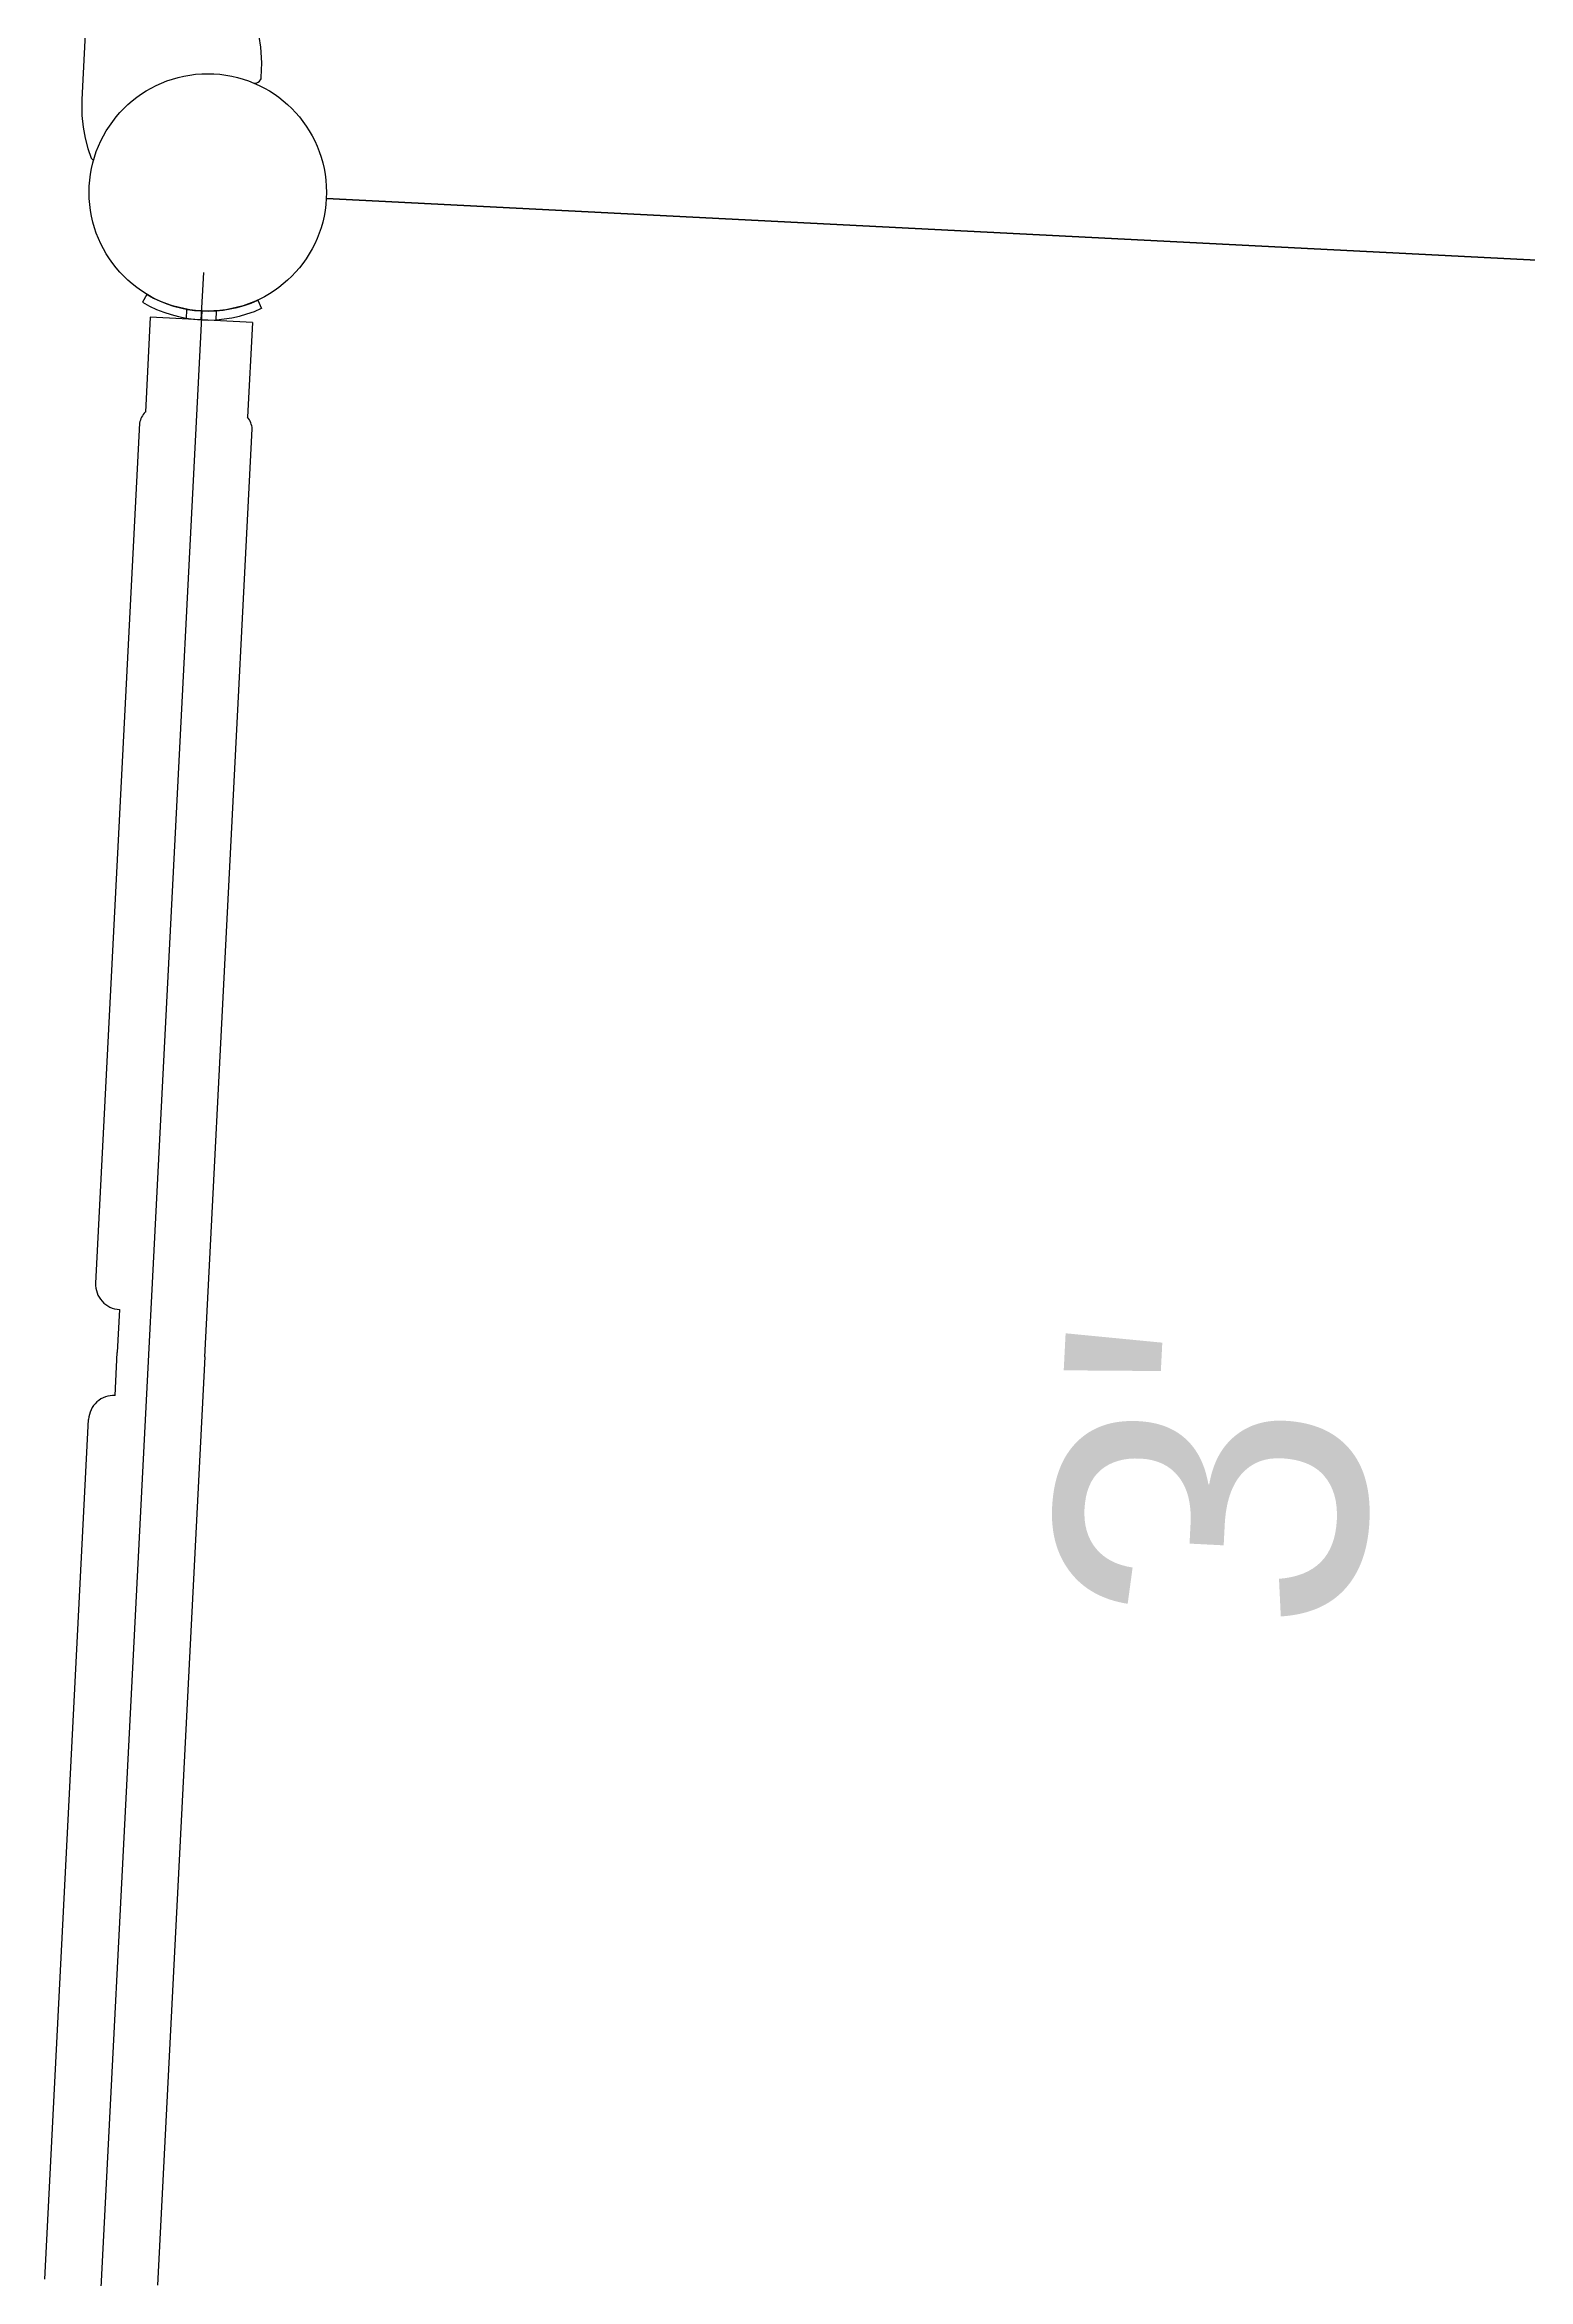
# Model space of a CAD drawing. Header units: feet. Extents: x 10084 to 13321, y 3329 to 8503.
# Drawn here: x 11189.532 to 11192.136, y 5233.885 to 5237.807 of the extents above; entities that cross this region are included whole.
import ezdxf
from ezdxf.enums import TextEntityAlignment as Align

# ---------------------------------------------------------------- set-up
doc = ezdxf.new("R2010")
doc.units = ezdxf.units.FT
doc.header["$LTSCALE"] = 40
doc.header["$MEASUREMENT"] = 0
doc.layers.add('amenity center', color=31, linetype='Continuous')
doc.styles.add('Style-CHAR_FAST_FONT', font='CHAR_FAST_FONT.shx')

msp = doc.modelspace()

# ---------------------------------------------------------------- linework, layer by layer
at = {"layer": 'amenity center', "color": 7, "ltscale": 100}
for p, q in [((11193.6884, 5237.3504), (11190.0265, 5237.5374)), ((11190.0265, 5237.5374), (11193.6884, 5237.3504)), ((11189.807, 5237.3244), (11189.8113, 5237.4077)), ((11189.7117, 5237.3688), (11189.7038, 5237.3553)), ((11189.9063, 5237.3588), (11189.9128, 5237.3446)), ((11189.8078, 5237.34), (11189.6207, 5233.6781)), ((11189.7173, 5237.329), (11189.7088, 5237.1625)), ((11189.8967, 5237.3198), (11189.7173, 5237.329)), ((11189.781, 5237.3257), (11189.7819, 5237.3429)), ((11189.833, 5237.3231), (11189.8339, 5237.3403)), ((11189.8967, 5237.3198), (11189.8882, 5237.1534)), ((11189.6987, 5237.1431), (11189.6215, 5235.6338)), ((11189.8131, 5235.504), (11189.8963, 5237.133)), ((11189.6635, 5235.5873), (11189.6596, 5235.5118)), ((11189.6558, 5235.4364), (11189.6596, 5235.5118)), ((11189.8131, 5235.504), (11189.7299, 5233.875)), ((11189.5322, 5233.8851), (11189.6093, 5235.3944))]:
    msp.add_line(p, q, dxfattribs=at)
at = {"layer": 'amenity center', "color": 7, "ltscale": 100, "flags": 128}
for points in [[(11189.7227, 5238.0223), (11189.6759, 5238.0247), (11189.6645, 5238.0242), (11189.6531, 5238.0216), (11189.6419, 5238.0167), (11189.6308, 5238.0087), (11189.6234, 5238.0007), (11189.6169, 5237.9904), (11189.6126, 5237.9796), (11189.6103, 5237.9655), (11189.5973, 5237.7109), (11189.5974, 5237.6832), (11189.5995, 5237.6626), (11189.6031, 5237.6431), (11189.6078, 5237.6253), (11189.6138, 5237.6079), (11189.6163, 5237.6057), (11189.6183, 5237.6067)], [(11189.8985, 5237.7404), (11189.9019, 5237.7399), (11189.9044, 5237.7402), (11189.9071, 5237.7413), (11189.9093, 5237.7431), (11189.911, 5237.7454), (11189.9119, 5237.7477), (11189.9122, 5237.7498), (11189.9128, 5237.7626), (11189.9132, 5237.7754), (11189.9116, 5237.8028), (11189.9088, 5237.8216), (11189.9057, 5237.835)]]:
    msp.add_lwpolyline(points, dxfattribs=at)
at = {"layer": 'amenity center', "color": 7, "ltscale": 100}
msp.add_circle((11189.8184, 5237.5481), 0.2083, dxfattribs=at)
msp.add_circle((11189.8184, 5237.5481), 0.2083, dxfattribs=at)
for centre, radius, start, end in [((11189.8186, 5237.5507), 0.2266, 239.5756, 294.5756), ((11189.8186, 5237.5507), 0.2109, 239.5756, 294.5756), ((11189.7344, 5237.1368), 0.0363, 134.9243, 169.9979), ((11189.8601, 5237.1304), 0.0363, 4.1533, 39.227), ((11189.6658, 5235.6315), 0.0443, 177.0756, 267.0756), ((11189.6535, 5235.3922), 0.0443, 87.0757, 177.0757)]:
    msp.add_arc(centre, radius, start, end, dxfattribs=at)

# ---------------------------------------------------------------- texts
at = {"layer": 'amenity center', "color": 7, "style": 'Style-CHAR_FAST_FONT'}
for s, height in [('y:/powrscap/4-0/', 0.001667), ('-40', 0.00167)]:
    msp.add_text(s, height=height, rotation=357.0756, dxfattribs=at).set_placement((11191.8574, 5237.4439))
msp.add_text("3'", height=0.54166, rotation=87.0756, dxfattribs=at).set_placement((11191.8528, 5235.2841), align=Align.CENTER)

doc.saveas('drawing.dxf')
